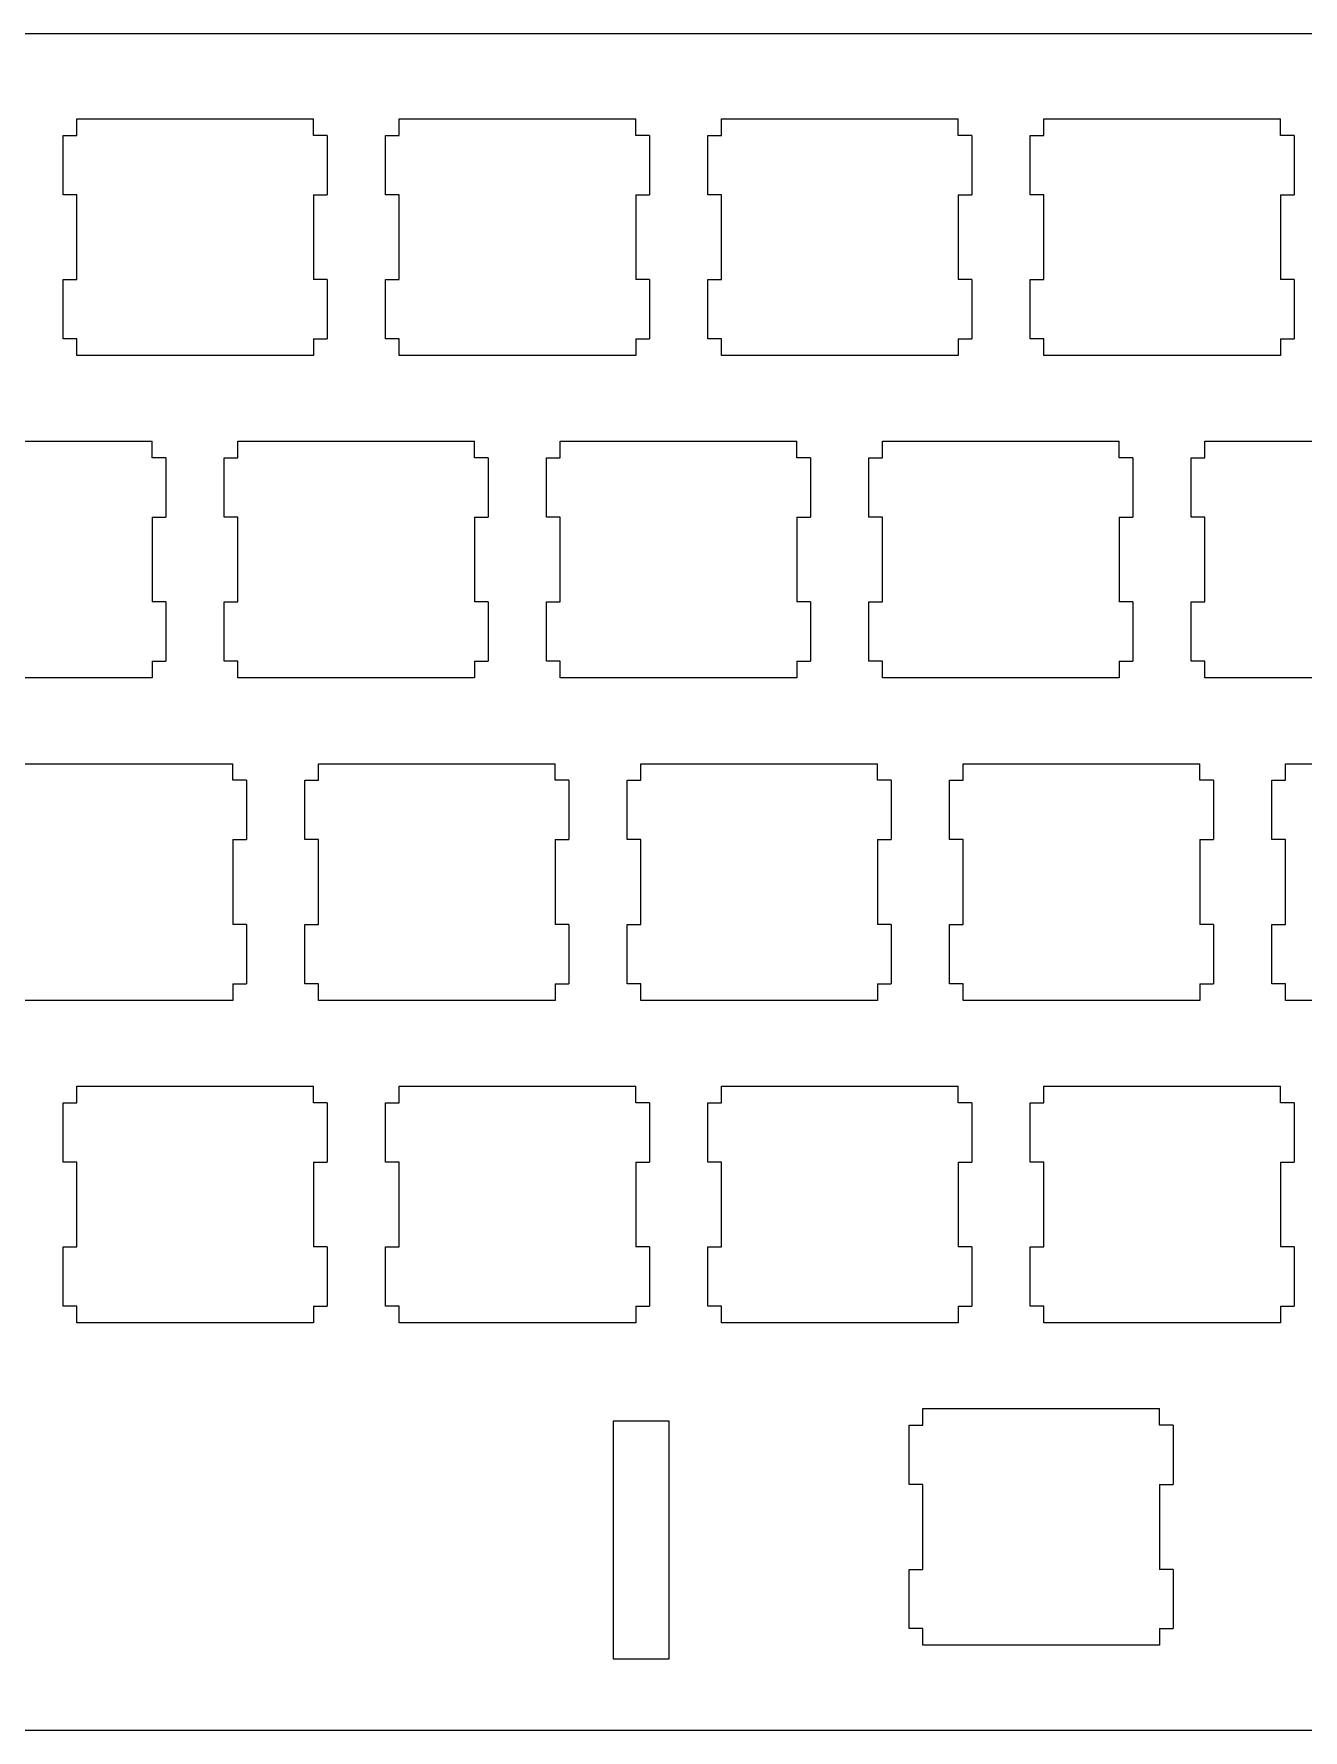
# Model space of a CAD drawing. Header units: millimetres. Extents: x 14 to 304, y 9 to 109.
# Drawn here: x 149.6 to 224.4, y 9.4 to 109.3 of the extents above; entities that cross this region are included whole.
import ezdxf

# ---------------------------------------------------------------- set-up
doc = ezdxf.new("R2010")
doc.units = ezdxf.units.MM
doc.layers.add('Layer_1', color=7, linetype='Continuous')

msp = doc.modelspace()

# ---------------------------------------------------------------- linework, layer by layer
at = {"layer": 'Layer_1', "linetype": 'ByBlock'}
for p, q in [((300.07, 109.313), (39.626, 109.31)), ((18.126, 9.37), (278.572, 9.37))]:
    msp.add_line(p, q, dxfattribs=at)
msp.add_lwpolyline([(183.752, 27.563), (183.752, 13.563), (187.052, 13.563), (187.052, 27.563)], close=True, dxfattribs=at)
msp.add_lwpolyline([(183.752, 27.563), (183.752, 13.563), (187.052, 13.563), (187.052, 27.563)], close=True, dxfattribs=at)
for points in [[(152.127, 104.313), (152.127, 104.313), (166.072, 104.313), (166.072, 104.313)], [(152.127, 103.334), (152.127, 103.334), (152.127, 104.313), (152.127, 104.313)], [(166.072, 103.334), (166.072, 103.334), (166.072, 104.313), (166.072, 104.313)], [(171.127, 104.313), (171.127, 104.313), (185.072, 104.313), (185.072, 104.313)], [(171.127, 103.334), (171.127, 103.334), (171.127, 104.313), (171.127, 104.313)], [(185.072, 103.334), (185.072, 103.334), (185.072, 104.313), (185.072, 104.313)], [(190.127, 104.313), (190.127, 104.313), (204.072, 104.313), (204.072, 104.313)], [(190.127, 103.334), (190.127, 103.334), (190.127, 104.313), (190.127, 104.313)], [(204.072, 103.334), (204.072, 103.334), (204.072, 104.313), (204.072, 104.313)], [(209.127, 104.313), (209.127, 104.313), (223.072, 104.313), (223.072, 104.313)], [(209.127, 103.334), (209.127, 103.334), (209.127, 104.313), (209.127, 104.313)], [(223.072, 103.334), (223.072, 103.334), (223.072, 104.313), (223.072, 104.313)], [(151.315, 99.84), (151.315, 99.84), (151.315, 103.334), (151.315, 103.334)], [(151.315, 103.334), (151.315, 103.334), (152.127, 103.334), (152.127, 103.334)], [(166.883, 103.334), (166.883, 103.334), (166.072, 103.334), (166.072, 103.334)], [(166.883, 103.334), (166.883, 103.334), (166.883, 99.84), (166.883, 99.84)], [(170.315, 103.334), (170.315, 103.334), (171.127, 103.334), (171.127, 103.334)], [(170.315, 99.84), (170.315, 99.84), (170.315, 103.334), (170.315, 103.334)], [(185.883, 103.334), (185.883, 103.334), (185.072, 103.334), (185.072, 103.334)], [(185.883, 103.334), (185.883, 103.334), (185.883, 99.84), (185.883, 99.84)], [(189.315, 99.84), (189.315, 99.84), (189.315, 103.334), (189.315, 103.334)], [(189.315, 103.334), (189.315, 103.334), (190.127, 103.334), (190.127, 103.334)], [(204.883, 103.334), (204.883, 103.334), (204.072, 103.334), (204.072, 103.334)], [(204.883, 103.334), (204.883, 103.334), (204.883, 99.84), (204.883, 99.84)], [(208.315, 99.84), (208.315, 99.84), (208.315, 103.334), (208.315, 103.334)], [(208.315, 103.334), (208.315, 103.334), (209.127, 103.334), (209.127, 103.334)], [(223.883, 103.334), (223.883, 103.334), (223.072, 103.334), (223.072, 103.334)], [(223.883, 103.334), (223.883, 103.334), (223.883, 99.84), (223.883, 99.84)], [(152.127, 99.84), (152.127, 99.84), (151.315, 99.84), (151.315, 99.84)], [(152.127, 94.84), (152.127, 94.84), (152.127, 99.84), (152.127, 99.84)], [(166.072, 99.84), (166.072, 99.84), (166.883, 99.84), (166.883, 99.84)], [(166.072, 99.84), (166.072, 99.84), (166.072, 94.84), (166.072, 94.84)], [(171.127, 99.84), (171.127, 99.84), (170.315, 99.84), (170.315, 99.84)], [(171.127, 94.84), (171.127, 94.84), (171.127, 99.84), (171.127, 99.84)], [(185.072, 99.84), (185.072, 99.84), (185.883, 99.84), (185.883, 99.84)], [(185.072, 99.84), (185.072, 99.84), (185.072, 94.84), (185.072, 94.84)], [(190.127, 99.84), (190.127, 99.84), (189.315, 99.84), (189.315, 99.84)], [(190.127, 94.84), (190.127, 94.84), (190.127, 99.84), (190.127, 99.84)], [(204.072, 99.84), (204.072, 99.84), (204.072, 94.84), (204.072, 94.84)], [(204.072, 99.84), (204.072, 99.84), (204.883, 99.84), (204.883, 99.84)], [(209.127, 99.84), (209.127, 99.84), (208.315, 99.84), (208.315, 99.84)], [(209.127, 94.84), (209.127, 94.84), (209.127, 99.84), (209.127, 99.84)], [(223.072, 99.84), (223.072, 99.84), (223.072, 94.84), (223.072, 94.84)], [(223.072, 99.84), (223.072, 99.84), (223.883, 99.84), (223.883, 99.84)], [(151.315, 91.346), (151.315, 91.346), (151.315, 94.84), (151.315, 94.84)], [(151.315, 94.84), (151.315, 94.84), (152.127, 94.84), (152.127, 94.84)], [(166.883, 94.84), (166.883, 94.84), (166.072, 94.84), (166.072, 94.84)], [(166.883, 94.84), (166.883, 94.84), (166.883, 91.346), (166.883, 91.346)], [(170.315, 91.346), (170.315, 91.346), (170.315, 94.84), (170.315, 94.84)], [(170.315, 94.84), (170.315, 94.84), (171.127, 94.84), (171.127, 94.84)], [(185.883, 94.84), (185.883, 94.84), (185.072, 94.84), (185.072, 94.84)], [(185.883, 94.84), (185.883, 94.84), (185.883, 91.346), (185.883, 91.346)], [(189.315, 91.346), (189.315, 91.346), (189.315, 94.84), (189.315, 94.84)], [(189.315, 94.84), (189.315, 94.84), (190.127, 94.84), (190.127, 94.84)], [(204.883, 94.84), (204.883, 94.84), (204.072, 94.84), (204.072, 94.84)], [(204.883, 94.84), (204.883, 94.84), (204.883, 91.346), (204.883, 91.346)], [(208.315, 91.346), (208.315, 91.346), (208.315, 94.84), (208.315, 94.84)], [(208.315, 94.84), (208.315, 94.84), (209.127, 94.84), (209.127, 94.84)], [(223.883, 94.84), (223.883, 94.84), (223.072, 94.84), (223.072, 94.84)], [(223.883, 94.84), (223.883, 94.84), (223.883, 91.346), (223.883, 91.346)], [(152.127, 91.346), (152.127, 91.346), (151.315, 91.346), (151.315, 91.346)], [(152.127, 90.367), (152.127, 90.367), (152.127, 91.346), (152.127, 91.346)], [(166.072, 91.346), (166.072, 91.346), (166.883, 91.346), (166.883, 91.346)], [(166.072, 91.346), (166.072, 91.346), (166.072, 90.367), (166.072, 90.367)], [(171.127, 91.346), (171.127, 91.346), (170.315, 91.346), (170.315, 91.346)], [(171.127, 90.367), (171.127, 90.367), (171.127, 91.346), (171.127, 91.346)], [(185.072, 91.346), (185.072, 91.346), (185.072, 90.367), (185.072, 90.367)], [(185.072, 91.346), (185.072, 91.346), (185.883, 91.346), (185.883, 91.346)], [(190.127, 91.346), (190.127, 91.346), (189.315, 91.346), (189.315, 91.346)], [(190.127, 90.367), (190.127, 90.367), (190.127, 91.346), (190.127, 91.346)], [(204.072, 91.346), (204.072, 91.346), (204.883, 91.346), (204.883, 91.346)], [(204.072, 91.346), (204.072, 91.346), (204.072, 90.367), (204.072, 90.367)], [(209.127, 91.346), (209.127, 91.346), (208.315, 91.346), (208.315, 91.346)], [(209.127, 90.367), (209.127, 90.367), (209.127, 91.346), (209.127, 91.346)], [(223.072, 91.346), (223.072, 91.346), (223.883, 91.346), (223.883, 91.346)], [(223.072, 91.346), (223.072, 91.346), (223.072, 90.367), (223.072, 90.367)], [(166.072, 90.367), (166.072, 90.367), (152.127, 90.367), (152.127, 90.367)], [(185.072, 90.367), (185.072, 90.367), (171.127, 90.367), (171.127, 90.367)], [(204.072, 90.367), (204.072, 90.367), (190.127, 90.367), (190.127, 90.367)], [(223.072, 90.367), (223.072, 90.367), (209.127, 90.367), (209.127, 90.367)], [(142.627, 85.313), (142.627, 85.313), (156.572, 85.313), (156.572, 85.313)], [(156.572, 84.334), (156.572, 84.334), (156.572, 85.313), (156.572, 85.313)], [(161.627, 85.313), (161.627, 85.313), (175.572, 85.313), (175.572, 85.313)], [(161.627, 84.334), (161.627, 84.334), (161.627, 85.313), (161.627, 85.313)], [(175.572, 84.334), (175.572, 84.334), (175.572, 85.313), (175.572, 85.313)], [(180.627, 85.313), (180.627, 85.313), (194.572, 85.313), (194.572, 85.313)], [(180.627, 84.334), (180.627, 84.334), (180.627, 85.313), (180.627, 85.313)], [(194.572, 84.334), (194.572, 84.334), (194.572, 85.313), (194.572, 85.313)], [(199.627, 85.313), (199.627, 85.313), (213.572, 85.313), (213.572, 85.313)], [(199.627, 84.334), (199.627, 84.334), (199.627, 85.313), (199.627, 85.313)], [(213.572, 84.334), (213.572, 84.334), (213.572, 85.313), (213.572, 85.313)], [(218.627, 85.313), (218.627, 85.313), (232.572, 85.313), (232.572, 85.313)], [(218.627, 84.334), (218.627, 84.334), (218.627, 85.313), (218.627, 85.313)], [(157.383, 84.334), (157.383, 84.334), (156.572, 84.334), (156.572, 84.334)], [(157.383, 84.334), (157.383, 84.334), (157.383, 80.84), (157.383, 80.84)], [(160.815, 80.84), (160.815, 80.84), (160.815, 84.334), (160.815, 84.334)], [(160.815, 84.334), (160.815, 84.334), (161.627, 84.334), (161.627, 84.334)], [(176.383, 84.334), (176.383, 84.334), (175.572, 84.334), (175.572, 84.334)], [(176.383, 84.334), (176.383, 84.334), (176.383, 80.84), (176.383, 80.84)], [(179.815, 80.84), (179.815, 80.84), (179.815, 84.334), (179.815, 84.334)], [(179.815, 84.334), (179.815, 84.334), (180.627, 84.334), (180.627, 84.334)], [(195.383, 84.334), (195.383, 84.334), (194.572, 84.334), (194.572, 84.334)], [(195.383, 84.334), (195.383, 84.334), (195.383, 80.84), (195.383, 80.84)], [(198.815, 80.84), (198.815, 80.84), (198.815, 84.334), (198.815, 84.334)], [(198.815, 84.334), (198.815, 84.334), (199.627, 84.334), (199.627, 84.334)], [(214.383, 84.334), (214.383, 84.334), (213.572, 84.334), (213.572, 84.334)], [(214.383, 84.334), (214.383, 84.334), (214.383, 80.84), (214.383, 80.84)], [(217.815, 80.84), (217.815, 80.84), (217.815, 84.334), (217.815, 84.334)], [(217.815, 84.334), (217.815, 84.334), (218.627, 84.334), (218.627, 84.334)], [(156.572, 80.84), (156.572, 80.84), (156.572, 75.84), (156.572, 75.84)], [(156.572, 80.84), (156.572, 80.84), (157.383, 80.84), (157.383, 80.84)], [(161.627, 80.84), (161.627, 80.84), (160.815, 80.84), (160.815, 80.84)], [(161.627, 75.84), (161.627, 75.84), (161.627, 80.84), (161.627, 80.84)], [(175.572, 80.84), (175.572, 80.84), (175.572, 75.84), (175.572, 75.84)], [(175.572, 80.84), (175.572, 80.84), (176.383, 80.84), (176.383, 80.84)], [(180.627, 80.84), (180.627, 80.84), (179.815, 80.84), (179.815, 80.84)], [(180.627, 75.84), (180.627, 75.84), (180.627, 80.84), (180.627, 80.84)], [(194.572, 80.84), (194.572, 80.84), (194.572, 75.84), (194.572, 75.84)], [(194.572, 80.84), (194.572, 80.84), (195.383, 80.84), (195.383, 80.84)], [(199.627, 80.84), (199.627, 80.84), (198.815, 80.84), (198.815, 80.84)], [(199.627, 75.84), (199.627, 75.84), (199.627, 80.84), (199.627, 80.84)], [(213.572, 80.84), (213.572, 80.84), (213.572, 75.84), (213.572, 75.84)], [(213.572, 80.84), (213.572, 80.84), (214.383, 80.84), (214.383, 80.84)], [(218.627, 80.84), (218.627, 80.84), (217.815, 80.84), (217.815, 80.84)], [(218.627, 75.84), (218.627, 75.84), (218.627, 80.84), (218.627, 80.84)], [(157.383, 75.84), (157.383, 75.84), (156.572, 75.84), (156.572, 75.84)], [(157.383, 75.84), (157.383, 75.84), (157.383, 72.346), (157.383, 72.346)], [(160.815, 72.346), (160.815, 72.346), (160.815, 75.84), (160.815, 75.84)], [(160.815, 75.84), (160.815, 75.84), (161.627, 75.84), (161.627, 75.84)], [(176.383, 75.84), (176.383, 75.84), (175.572, 75.84), (175.572, 75.84)], [(176.383, 75.84), (176.383, 75.84), (176.383, 72.346), (176.383, 72.346)], [(179.815, 72.346), (179.815, 72.346), (179.815, 75.84), (179.815, 75.84)], [(179.815, 75.84), (179.815, 75.84), (180.627, 75.84), (180.627, 75.84)], [(195.383, 75.84), (195.383, 75.84), (194.572, 75.84), (194.572, 75.84)], [(195.383, 75.84), (195.383, 75.84), (195.383, 72.346), (195.383, 72.346)], [(198.815, 72.346), (198.815, 72.346), (198.815, 75.84), (198.815, 75.84)], [(198.815, 75.84), (198.815, 75.84), (199.627, 75.84), (199.627, 75.84)], [(214.383, 75.84), (214.383, 75.84), (213.572, 75.84), (213.572, 75.84)], [(214.383, 75.84), (214.383, 75.84), (214.383, 72.346), (214.383, 72.346)], [(217.815, 72.346), (217.815, 72.346), (217.815, 75.84), (217.815, 75.84)], [(217.815, 75.84), (217.815, 75.84), (218.627, 75.84), (218.627, 75.84)], [(156.572, 72.346), (156.572, 72.346), (157.383, 72.346), (157.383, 72.346)], [(156.572, 72.346), (156.572, 72.346), (156.572, 71.367), (156.572, 71.367)], [(161.627, 72.346), (161.627, 72.346), (160.815, 72.346), (160.815, 72.346)], [(161.627, 71.367), (161.627, 71.367), (161.627, 72.346), (161.627, 72.346)], [(175.572, 72.346), (175.572, 72.346), (176.383, 72.346), (176.383, 72.346)], [(175.572, 72.346), (175.572, 72.346), (175.572, 71.367), (175.572, 71.367)], [(180.627, 72.346), (180.627, 72.346), (179.815, 72.346), (179.815, 72.346)], [(180.627, 71.367), (180.627, 71.367), (180.627, 72.346), (180.627, 72.346)], [(194.572, 72.346), (194.572, 72.346), (195.383, 72.346), (195.383, 72.346)], [(194.572, 72.346), (194.572, 72.346), (194.572, 71.367), (194.572, 71.367)], [(199.627, 72.346), (199.627, 72.346), (198.815, 72.346), (198.815, 72.346)], [(199.627, 71.367), (199.627, 71.367), (199.627, 72.346), (199.627, 72.346)], [(213.572, 72.346), (213.572, 72.346), (214.383, 72.346), (214.383, 72.346)], [(213.572, 72.346), (213.572, 72.346), (213.572, 71.367), (213.572, 71.367)], [(218.627, 72.346), (218.627, 72.346), (217.815, 72.346), (217.815, 72.346)], [(218.627, 71.367), (218.627, 71.367), (218.627, 72.346), (218.627, 72.346)], [(156.572, 71.367), (156.572, 71.367), (142.627, 71.367), (142.627, 71.367)], [(175.572, 71.367), (175.572, 71.367), (161.627, 71.367), (161.627, 71.367)], [(194.572, 71.367), (194.572, 71.367), (180.627, 71.367), (180.627, 71.367)], [(213.572, 71.367), (213.572, 71.367), (199.627, 71.367), (199.627, 71.367)], [(232.572, 71.367), (232.572, 71.367), (218.627, 71.367), (218.627, 71.367)], [(147.377, 66.313), (147.377, 66.313), (161.322, 66.313), (161.322, 66.313)], [(161.322, 65.334), (161.322, 65.334), (161.322, 66.313), (161.322, 66.313)], [(166.377, 66.313), (166.377, 66.313), (180.322, 66.313), (180.322, 66.313)], [(166.377, 65.334), (166.377, 65.334), (166.377, 66.313), (166.377, 66.313)], [(180.322, 65.334), (180.322, 65.334), (180.322, 66.313), (180.322, 66.313)], [(185.377, 66.313), (185.377, 66.313), (199.322, 66.313), (199.322, 66.313)], [(185.377, 65.334), (185.377, 65.334), (185.377, 66.313), (185.377, 66.313)], [(199.322, 65.334), (199.322, 65.334), (199.322, 66.313), (199.322, 66.313)], [(204.377, 66.313), (204.377, 66.313), (218.322, 66.313), (218.322, 66.313)], [(204.377, 65.334), (204.377, 65.334), (204.377, 66.313), (204.377, 66.313)], [(218.322, 65.334), (218.322, 65.334), (218.322, 66.313), (218.322, 66.313)], [(223.377, 66.313), (223.377, 66.313), (237.322, 66.313), (237.322, 66.313)], [(223.377, 65.334), (223.377, 65.334), (223.377, 66.313), (223.377, 66.313)], [(162.133, 65.334), (162.133, 65.334), (161.322, 65.334), (161.322, 65.334)], [(162.133, 65.334), (162.133, 65.334), (162.133, 61.84), (162.133, 61.84)], [(165.565, 61.84), (165.565, 61.84), (165.565, 65.334), (165.565, 65.334)], [(165.565, 65.334), (165.565, 65.334), (166.377, 65.334), (166.377, 65.334)], [(181.133, 65.334), (181.133, 65.334), (180.322, 65.334), (180.322, 65.334)], [(181.133, 65.334), (181.133, 65.334), (181.133, 61.84), (181.133, 61.84)], [(184.565, 61.84), (184.565, 61.84), (184.565, 65.334), (184.565, 65.334)], [(184.565, 65.334), (184.565, 65.334), (185.377, 65.334), (185.377, 65.334)], [(200.133, 65.334), (200.133, 65.334), (199.322, 65.334), (199.322, 65.334)], [(200.133, 65.334), (200.133, 65.334), (200.133, 61.84), (200.133, 61.84)], [(203.565, 61.84), (203.565, 61.84), (203.565, 65.334), (203.565, 65.334)], [(203.565, 65.334), (203.565, 65.334), (204.377, 65.334), (204.377, 65.334)], [(219.133, 65.334), (219.133, 65.334), (218.322, 65.334), (218.322, 65.334)], [(219.133, 65.334), (219.133, 65.334), (219.133, 61.84), (219.133, 61.84)], [(222.565, 61.84), (222.565, 61.84), (222.565, 65.334), (222.565, 65.334)], [(222.565, 65.334), (222.565, 65.334), (223.377, 65.334), (223.377, 65.334)], [(161.322, 61.84), (161.322, 61.84), (161.322, 56.84), (161.322, 56.84)], [(161.322, 61.84), (161.322, 61.84), (162.133, 61.84), (162.133, 61.84)], [(166.377, 61.84), (166.377, 61.84), (165.565, 61.84), (165.565, 61.84)], [(166.377, 56.84), (166.377, 56.84), (166.377, 61.84), (166.377, 61.84)], [(180.322, 61.84), (180.322, 61.84), (180.322, 56.84), (180.322, 56.84)], [(180.322, 61.84), (180.322, 61.84), (181.133, 61.84), (181.133, 61.84)], [(185.377, 61.84), (185.377, 61.84), (184.565, 61.84), (184.565, 61.84)], [(185.377, 56.84), (185.377, 56.84), (185.377, 61.84), (185.377, 61.84)], [(199.322, 61.84), (199.322, 61.84), (199.322, 56.84), (199.322, 56.84)], [(199.322, 61.84), (199.322, 61.84), (200.133, 61.84), (200.133, 61.84)], [(204.377, 61.84), (204.377, 61.84), (203.565, 61.84), (203.565, 61.84)], [(204.377, 56.84), (204.377, 56.84), (204.377, 61.84), (204.377, 61.84)], [(218.322, 61.84), (218.322, 61.84), (218.322, 56.84), (218.322, 56.84)], [(218.322, 61.84), (218.322, 61.84), (219.133, 61.84), (219.133, 61.84)], [(223.377, 61.84), (223.377, 61.84), (222.565, 61.84), (222.565, 61.84)], [(223.377, 56.84), (223.377, 56.84), (223.377, 61.84), (223.377, 61.84)], [(162.133, 56.84), (162.133, 56.84), (161.322, 56.84), (161.322, 56.84)], [(162.133, 56.84), (162.133, 56.84), (162.133, 53.346), (162.133, 53.346)], [(165.565, 53.346), (165.565, 53.346), (165.565, 56.84), (165.565, 56.84)], [(165.565, 56.84), (165.565, 56.84), (166.377, 56.84), (166.377, 56.84)], [(181.133, 56.84), (181.133, 56.84), (180.322, 56.84), (180.322, 56.84)], [(181.133, 56.84), (181.133, 56.84), (181.133, 53.346), (181.133, 53.346)], [(184.565, 53.346), (184.565, 53.346), (184.565, 56.84), (184.565, 56.84)], [(184.565, 56.84), (184.565, 56.84), (185.377, 56.84), (185.377, 56.84)], [(200.133, 56.84), (200.133, 56.84), (199.322, 56.84), (199.322, 56.84)], [(200.133, 56.84), (200.133, 56.84), (200.133, 53.346), (200.133, 53.346)], [(203.565, 53.346), (203.565, 53.346), (203.565, 56.84), (203.565, 56.84)], [(203.565, 56.84), (203.565, 56.84), (204.377, 56.84), (204.377, 56.84)], [(219.133, 56.84), (219.133, 56.84), (218.322, 56.84), (218.322, 56.84)], [(219.133, 56.84), (219.133, 56.84), (219.133, 53.346), (219.133, 53.346)], [(222.565, 53.346), (222.565, 53.346), (222.565, 56.84), (222.565, 56.84)], [(222.565, 56.84), (222.565, 56.84), (223.377, 56.84), (223.377, 56.84)], [(161.322, 53.346), (161.322, 53.346), (162.133, 53.346), (162.133, 53.346)], [(161.322, 53.346), (161.322, 53.346), (161.322, 52.367), (161.322, 52.367)], [(166.377, 53.346), (166.377, 53.346), (165.565, 53.346), (165.565, 53.346)], [(166.377, 52.367), (166.377, 52.367), (166.377, 53.346), (166.377, 53.346)], [(180.322, 53.346), (180.322, 53.346), (181.133, 53.346), (181.133, 53.346)], [(180.322, 53.346), (180.322, 53.346), (180.322, 52.367), (180.322, 52.367)], [(185.377, 53.346), (185.377, 53.346), (184.565, 53.346), (184.565, 53.346)], [(185.377, 52.367), (185.377, 52.367), (185.377, 53.346), (185.377, 53.346)], [(199.322, 53.346), (199.322, 53.346), (200.133, 53.346), (200.133, 53.346)], [(199.322, 53.346), (199.322, 53.346), (199.322, 52.367), (199.322, 52.367)], [(204.377, 53.346), (204.377, 53.346), (203.565, 53.346), (203.565, 53.346)], [(204.377, 52.367), (204.377, 52.367), (204.377, 53.346), (204.377, 53.346)], [(218.322, 53.346), (218.322, 53.346), (219.133, 53.346), (219.133, 53.346)], [(218.322, 53.346), (218.322, 53.346), (218.322, 52.367), (218.322, 52.367)], [(223.377, 53.346), (223.377, 53.346), (222.565, 53.346), (222.565, 53.346)], [(223.377, 52.367), (223.377, 52.367), (223.377, 53.346), (223.377, 53.346)], [(161.322, 52.367), (161.322, 52.367), (147.377, 52.367), (147.377, 52.367)], [(180.322, 52.367), (180.322, 52.367), (166.377, 52.367), (166.377, 52.367)], [(199.322, 52.367), (199.322, 52.367), (185.377, 52.367), (185.377, 52.367)], [(218.322, 52.367), (218.322, 52.367), (204.377, 52.367), (204.377, 52.367)], [(237.322, 52.367), (237.322, 52.367), (223.377, 52.367), (223.377, 52.367)], [(152.127, 47.313), (152.127, 47.313), (166.072, 47.313), (166.072, 47.313)], [(152.127, 46.334), (152.127, 46.334), (152.127, 47.313), (152.127, 47.313)], [(166.072, 46.334), (166.072, 46.334), (166.072, 47.313), (166.072, 47.313)], [(171.127, 47.313), (171.127, 47.313), (185.072, 47.313), (185.072, 47.313)], [(171.127, 46.334), (171.127, 46.334), (171.127, 47.313), (171.127, 47.313)], [(185.072, 46.334), (185.072, 46.334), (185.072, 47.313), (185.072, 47.313)], [(190.127, 47.313), (190.127, 47.313), (204.072, 47.313), (204.072, 47.313)], [(190.127, 46.334), (190.127, 46.334), (190.127, 47.313), (190.127, 47.313)], [(204.072, 46.334), (204.072, 46.334), (204.072, 47.313), (204.072, 47.313)], [(209.127, 47.313), (209.127, 47.313), (223.072, 47.313), (223.072, 47.313)], [(209.127, 46.334), (209.127, 46.334), (209.127, 47.313), (209.127, 47.313)], [(223.072, 46.334), (223.072, 46.334), (223.072, 47.313), (223.072, 47.313)], [(151.315, 42.84), (151.315, 42.84), (151.315, 46.334), (151.315, 46.334)], [(151.315, 46.334), (151.315, 46.334), (152.127, 46.334), (152.127, 46.334)], [(166.883, 46.334), (166.883, 46.334), (166.072, 46.334), (166.072, 46.334)], [(166.883, 46.334), (166.883, 46.334), (166.883, 42.84), (166.883, 42.84)], [(170.315, 42.84), (170.315, 42.84), (170.315, 46.334), (170.315, 46.334)], [(170.315, 46.334), (170.315, 46.334), (171.127, 46.334), (171.127, 46.334)], [(185.883, 46.334), (185.883, 46.334), (185.072, 46.334), (185.072, 46.334)], [(185.883, 46.334), (185.883, 46.334), (185.883, 42.84), (185.883, 42.84)], [(189.315, 42.84), (189.315, 42.84), (189.315, 46.334), (189.315, 46.334)], [(189.315, 46.334), (189.315, 46.334), (190.127, 46.334), (190.127, 46.334)], [(204.883, 46.334), (204.883, 46.334), (204.072, 46.334), (204.072, 46.334)], [(204.883, 46.334), (204.883, 46.334), (204.883, 42.84), (204.883, 42.84)], [(208.315, 42.84), (208.315, 42.84), (208.315, 46.334), (208.315, 46.334)], [(208.315, 46.334), (208.315, 46.334), (209.127, 46.334), (209.127, 46.334)], [(223.883, 46.334), (223.883, 46.334), (223.072, 46.334), (223.072, 46.334)], [(223.883, 46.334), (223.883, 46.334), (223.883, 42.84), (223.883, 42.84)], [(152.127, 42.84), (152.127, 42.84), (151.315, 42.84), (151.315, 42.84)], [(152.127, 37.84), (152.127, 37.84), (152.127, 42.84), (152.127, 42.84)], [(166.072, 42.84), (166.072, 42.84), (166.072, 37.84), (166.072, 37.84)], [(166.072, 42.84), (166.072, 42.84), (166.883, 42.84), (166.883, 42.84)], [(171.127, 42.84), (171.127, 42.84), (170.315, 42.84), (170.315, 42.84)], [(171.127, 37.84), (171.127, 37.84), (171.127, 42.84), (171.127, 42.84)], [(185.072, 42.84), (185.072, 42.84), (185.072, 37.84), (185.072, 37.84)], [(185.072, 42.84), (185.072, 42.84), (185.883, 42.84), (185.883, 42.84)], [(190.127, 42.84), (190.127, 42.84), (189.315, 42.84), (189.315, 42.84)], [(190.127, 37.84), (190.127, 37.84), (190.127, 42.84), (190.127, 42.84)], [(204.072, 42.84), (204.072, 42.84), (204.072, 37.84), (204.072, 37.84)], [(204.072, 42.84), (204.072, 42.84), (204.883, 42.84), (204.883, 42.84)], [(209.127, 42.84), (209.127, 42.84), (208.315, 42.84), (208.315, 42.84)], [(209.127, 37.84), (209.127, 37.84), (209.127, 42.84), (209.127, 42.84)], [(223.072, 42.84), (223.072, 42.84), (223.072, 37.84), (223.072, 37.84)], [(223.072, 42.84), (223.072, 42.84), (223.883, 42.84), (223.883, 42.84)], [(151.315, 34.346), (151.315, 34.346), (151.315, 37.84), (151.315, 37.84)], [(151.315, 37.84), (151.315, 37.84), (152.127, 37.84), (152.127, 37.84)], [(166.883, 37.84), (166.883, 37.84), (166.072, 37.84), (166.072, 37.84)], [(166.883, 37.84), (166.883, 37.84), (166.883, 34.346), (166.883, 34.346)], [(170.315, 34.346), (170.315, 34.346), (170.315, 37.84), (170.315, 37.84)], [(170.315, 37.84), (170.315, 37.84), (171.127, 37.84), (171.127, 37.84)], [(185.883, 37.84), (185.883, 37.84), (185.072, 37.84), (185.072, 37.84)], [(185.883, 37.84), (185.883, 37.84), (185.883, 34.346), (185.883, 34.346)], [(189.315, 34.346), (189.315, 34.346), (189.315, 37.84), (189.315, 37.84)], [(189.315, 37.84), (189.315, 37.84), (190.127, 37.84), (190.127, 37.84)], [(204.883, 37.84), (204.883, 37.84), (204.072, 37.84), (204.072, 37.84)], [(204.883, 37.84), (204.883, 37.84), (204.883, 34.346), (204.883, 34.346)], [(208.315, 34.346), (208.315, 34.346), (208.315, 37.84), (208.315, 37.84)], [(208.315, 37.84), (208.315, 37.84), (209.127, 37.84), (209.127, 37.84)], [(223.883, 37.84), (223.883, 37.84), (223.072, 37.84), (223.072, 37.84)], [(223.883, 37.84), (223.883, 37.84), (223.883, 34.346), (223.883, 34.346)], [(152.127, 34.346), (152.127, 34.346), (151.315, 34.346), (151.315, 34.346)], [(152.127, 33.367), (152.127, 33.367), (152.127, 34.346), (152.127, 34.346)], [(166.072, 34.346), (166.072, 34.346), (166.883, 34.346), (166.883, 34.346)], [(166.072, 34.346), (166.072, 34.346), (166.072, 33.367), (166.072, 33.367)], [(171.127, 34.346), (171.127, 34.346), (170.315, 34.346), (170.315, 34.346)], [(171.127, 33.367), (171.127, 33.367), (171.127, 34.346), (171.127, 34.346)], [(185.072, 34.346), (185.072, 34.346), (185.883, 34.346), (185.883, 34.346)], [(185.072, 34.346), (185.072, 34.346), (185.072, 33.367), (185.072, 33.367)], [(190.127, 34.346), (190.127, 34.346), (189.315, 34.346), (189.315, 34.346)], [(190.127, 33.367), (190.127, 33.367), (190.127, 34.346), (190.127, 34.346)], [(204.072, 34.346), (204.072, 34.346), (204.883, 34.346), (204.883, 34.346)], [(204.072, 34.346), (204.072, 34.346), (204.072, 33.367), (204.072, 33.367)], [(209.127, 34.346), (209.127, 34.346), (208.315, 34.346), (208.315, 34.346)], [(209.127, 33.367), (209.127, 33.367), (209.127, 34.346), (209.127, 34.346)], [(223.072, 34.346), (223.072, 34.346), (223.883, 34.346), (223.883, 34.346)], [(223.072, 34.346), (223.072, 34.346), (223.072, 33.367), (223.072, 33.367)], [(166.072, 33.367), (166.072, 33.367), (152.127, 33.367), (152.127, 33.367)], [(185.072, 33.367), (185.072, 33.367), (171.127, 33.367), (171.127, 33.367)], [(204.072, 33.367), (204.072, 33.367), (190.127, 33.367), (190.127, 33.367)], [(223.072, 33.367), (223.072, 33.367), (209.127, 33.367), (209.127, 33.367)], [(202.002, 28.313), (202.002, 28.313), (215.947, 28.313), (215.947, 28.313)], [(202.002, 27.334), (202.002, 27.334), (202.002, 28.313), (202.002, 28.313)], [(215.947, 27.334), (215.947, 27.334), (215.947, 28.313), (215.947, 28.313)], [(201.19, 23.84), (201.19, 23.84), (201.19, 27.334), (201.19, 27.334)], [(201.19, 27.334), (201.19, 27.334), (202.002, 27.334), (202.002, 27.334)], [(216.758, 27.334), (216.758, 27.334), (215.947, 27.334), (215.947, 27.334)], [(216.758, 27.334), (216.758, 27.334), (216.758, 23.84), (216.758, 23.84)], [(202.002, 23.84), (202.002, 23.84), (201.19, 23.84), (201.19, 23.84)], [(202.002, 18.84), (202.002, 18.84), (202.002, 23.84), (202.002, 23.84)], [(215.947, 23.84), (215.947, 23.84), (215.947, 18.84), (215.947, 18.84)], [(215.947, 23.84), (215.947, 23.84), (216.758, 23.84), (216.758, 23.84)], [(201.19, 15.346), (201.19, 15.346), (201.19, 18.84), (201.19, 18.84)], [(201.19, 18.84), (201.19, 18.84), (202.002, 18.84), (202.002, 18.84)], [(216.758, 18.84), (216.758, 18.84), (215.947, 18.84), (215.947, 18.84)], [(216.758, 18.84), (216.758, 18.84), (216.758, 15.346), (216.758, 15.346)], [(202.002, 15.346), (202.002, 15.346), (201.19, 15.346), (201.19, 15.346)], [(202.002, 14.367), (202.002, 14.367), (202.002, 15.346), (202.002, 15.346)], [(215.947, 15.346), (215.947, 15.346), (216.758, 15.346), (216.758, 15.346)], [(215.947, 15.346), (215.947, 15.346), (215.947, 14.367), (215.947, 14.367)], [(215.947, 14.367), (215.947, 14.367), (202.002, 14.367), (202.002, 14.367)]]:
    msp.add_open_spline(points, degree=3, dxfattribs=at)

doc.saveas('drawing.dxf')
